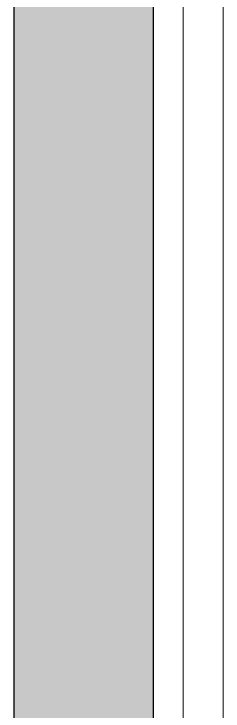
# Model space of a CAD drawing. Header units: millimetres. Extents: x 155927 to 317870, y -36033 to 97293.
# Drawn here: x 226351 to 226534, y 15959 to 16569 of the extents above; entities that cross this region are included whole.
import ezdxf

# ---------------------------------------------------------------- set-up
doc = ezdxf.new("R2010")
doc.units = ezdxf.units.MM
doc.header["$MEASUREMENT"] = 0
for name, color, linetype, lineweight in [('A-WALL', 7, 'CONTINUOUS', 9), ('A-WALL-PATT', 7, 'CONTINUOUS', 9), ('I-FURN', 8, 'CONTINUOUS', 9)]:
    doc.layers.add(name, color=color, linetype=linetype, lineweight=lineweight)

msp = doc.modelspace()

# ---------------------------------------------------------------- hatches: boundary and pattern name
at = {"layer": 'A-WALL-PATT'}
msp.add_hatch(color=256, dxfattribs=at).paths.add_polyline_path([(226472.83, 15108.61), (226472.83, 18007.61), (226350.83, 18007.61), (226350.83, 15108.61)], flags=0)

# ---------------------------------------------------------------- linework, layer by layer
at = {"layer": 'A-WALL', "lineweight": 30}
for p, q in [((226350.83, 18007.61), (226350.83, 15108.61)), ((226472.83, 15631.77), (226472.83, 17905.61))]:
    msp.add_line(p, q, dxfattribs=at)
at = {"layer": 'I-FURN'}
for p, q in [((226498.83, 17329.53), (226498.83, 15729.53)), ((226533.83, 15729.53), (226533.83, 17329.53))]:
    msp.add_line(p, q, dxfattribs=at)

doc.saveas('drawing.dxf')
